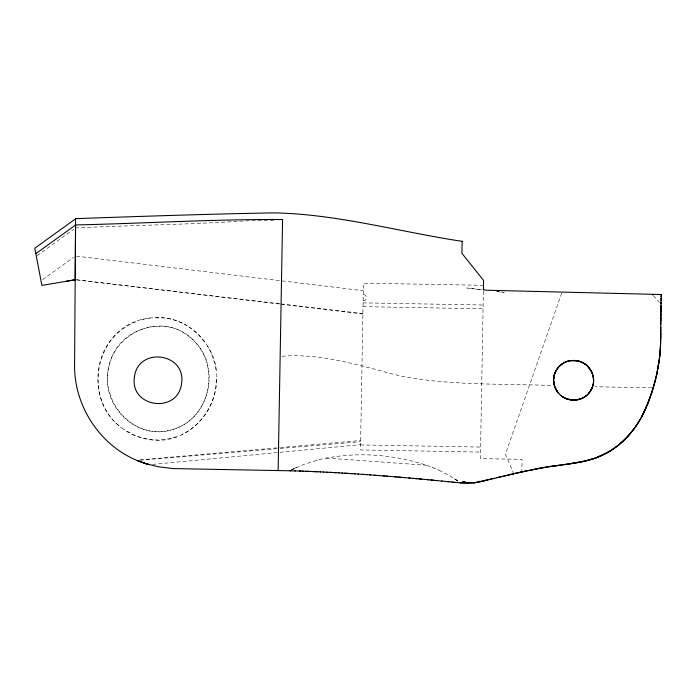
<?xml version="1.0" encoding="UTF-8"?>
<svg xmlns="http://www.w3.org/2000/svg" width="696" height="696" viewBox="0 0 696 696"><rect width="100%" height="100%" fill="white"/><g stroke="black" fill="none" stroke-linecap="round" stroke-linejoin="round"><path stroke-width="0.52" stroke-dasharray="3.48 2.61" d="M483.381 291.041L480.405 458.62L522.07 459.36L521.861 470.853M215.734 388.62L216.491 376.823M215.195 391.535C211.48 409.918 198.969 426.387 181.926 434.382M561.663 293.103L505.435 454.123L513.378 472.819M119.973 330.931C89.462 354.769 90.706 407.082 123.009 428.806M37.201 255.597L73.706 229.297M42.726 279.592L73.628 257.337M122.4 329.199L129.865 324.423L137.973 320.821M461.97 481.902L464.728 481.632M292.825 469.2L291.659 469.791L304.787 464.067L319.012 459.682M291.659 469.791L294.077 468.582M293.233 468.991L298.497 466.572M176.462 436.644C159.706 442.621 140.192 440.533 125.35 430.598M140.731 319.777L152.389 317.698M316.558 460.334L317.376 460.108M319.02 459.682C356.169 450.973 396.172 454.201 431.92 467.138M363.121 300.776C367.497 301.02 367.471 294.591 363.234 294.408M146.534 318.507C96.439 326.346 80.814 397.19 120.66 427.005M326.198 458.046L427.083 465.285L428.727 465.902M149.414 317.898L164.204 317.907M152.589 464.389L360.572 444.666M139.766 459.908L279.435 447.65M280.523 447.554L360.641 440.516M140.34 460.169L360.624 441.708M243.156 221.006C187.685 224.678 132.083 225.182 76.56 227.87M245.784 220.893L273.798 220.397M282.01 356.239C322.709 352.994 361.502 366.209 400.33 375.953C450.573 385.854 502.06 383.461 552.963 385.567M155.321 317.385C166.179 317.063 177.089 320.012 186.476 325.423M651.795 387.863L594.923 386.732M483.485 285.316L363.434 283.185L360.476 449.929L480.527 452.069M363.086 302.873L483.137 305.005M363.016 306.64L483.067 308.772M360.563 444.927L480.614 447.058M462.362 481.675L465.624 481.728M150.197 439.689C199.491 447.102 234.439 386.228 207.451 345.895M279.931 303.787L75.194 279.67L279.923 304.1M281.001 303.908L362.894 313.557M481.745 289.78L466.79 287.996L481.884 289.806M499.902 291.937L495.63 291.433L498.893 291.824M500.972 292.068L505.244 292.572L503.13 292.32M281.001 304.23L362.886 313.992M76.421 256.137L363.303 290.702M167.136 318.211C175.897 319.751 184.327 323.266 191.426 328.669M147.3 439.132L135.929 435.922L122.914 428.91M431.929 467.138L439.08 470.226M434.608 468.243L435.296 468.538M439.08 470.226L449.364 475.568L457.864 481.023L457.115 480.492M454.949 479.031L455.41 479.335M189.042 326.876L198.186 334.402L205.755 343.485M193.836 330.365C206.207 340.266 214.081 355.282 216.047 370.925M653.466 295.565L659.382 302.455M107.593 377.85C105.966 408.926 136.381 437.654 167.606 430.659C206.886 424.412 222.946 370.237 195.367 342.432C171.059 312.869 118.886 326.172 109.968 362.825C96.831 401.653 137.251 445.605 177.332 427.736C214.15 413.45 220.145 357.953 187.807 335.637C155.452 310.486 106.714 338.038 107.593 377.85M457.49 480.762L454.036 478.43L457.498 480.762"/><path stroke-width="1.04" d="M660.782 323.109L660.782 319.647M660.791 332.427L660.791 330.931M660.782 320.847L660.791 317.541M660.782 320.995L660.826 314.905M75.594 218.805L34.809 248.185L41.89 285.43L75.194 279.766L75.559 225.052L35.844 253.657M660.791 318.785L660.791 317.437M660.791 333.071L660.765 336.533M660.8 316.767L660.808 316.106M660.774 334.706L660.782 333.941M660.808 315.888L660.826 314.131M660.826 314.235L660.869 311.06M660.817 315.062L660.843 312.956M660.756 337.012L660.765 336.238M660.861 311.764L660.904 309.198M660.852 312.2L660.895 309.676M660.748 337.786L660.721 339.344M75.603 218.622L74.594 363.773C73.515 405.742 100.407 446.806 139.879 461.561M278.13 470.505L282.585 219.527C213.541 219.153 144.524 223.416 75.49 224.947M462.127 241.216L461.909 253.327L483.572 280.427L483.398 290.041M660.887 310.111L660.965 305.622M661.191 295.139L661.2 294.521L485.121 290.197L483.415 289.049M660.73 338.882L660.748 337.708M660.895 309.285L661.043 302.221M660.913 308.45L660.939 307.249M661.157 296.975L661.2 294.521M661.078 300.655L661.174 295.974M661.009 303.787L661.122 298.445M660.704 340.074L660.582 344.094M660.643 342.484L659.825 355.404L657.938 368.741M660.478 346.504L660.791 327.25M554.251 375.275L553.642 380.773L554.338 385.393M660.556 344.885L659.904 354.56M553.668 379.076C553.99 370.455 560.645 362.66 569.067 360.867M660.234 350.593L659.764 356.004M553.677 378.859C554.06 372.325 557.957 366.148 563.673 362.964M593.61 381.66L592.862 385.897M659.808 355.552L659.634 357.213M659.643 357.1L656.876 374.013L651.673 392.918M659.225 360.58L655.658 379.294M593.331 383.94L592.122 387.994M657.146 372.795L656.25 376.823M655.771 378.833L652.491 390.413M654.771 382.713L655.223 380.999M654.179 384.827L648.298 402.175L641.59 416.721M554.39 374.744L554.912 373.186M652.222 391.248L650.821 395.398M651.395 393.745L646.732 405.968M592.618 386.671L588.651 393.492M650.534 396.224C642.199 421.828 625.025 445.953 599.5 456.454M555.112 372.682L555.791 371.185M646.393 406.76C636.37 431.99 615.325 453.313 588.668 460.247M591.983 388.316L591.53 389.264M591.208 389.89L590.669 390.795M556.043 370.707L557.2 368.845M640.529 418.635C633.203 431.955 622.581 443.535 609.47 451.321M590.486 391.091L588.877 393.24M557.679 368.184L558.723 366.94M588.398 393.779L587.302 394.867M559.271 366.348L562.377 363.764M579.846 399.208C589.112 396.45 595.28 386.263 593.331 376.771M587.015 395.128L584.57 396.981M586.049 395.937L583.613 397.564M584.231 397.199L583.231 397.773M459.934 482.859L460.674 482.667M563.055 363.329L566.709 361.563M608.739 451.756L595.019 458.238L580.273 462.188M582.891 397.947L581.847 398.451M564.534 362.503L566.327 361.711M582.752 398.016C575.679 401.696 566.509 400.513 560.55 395.241M598.751 456.776L597.246 457.394M581.491 398.599L574.009 400.156L566.44 398.782M596.481 457.69L583.7 461.483L568.641 464.041M567.249 361.381L573.513 360.363L579.925 361.398M567.449 361.311L569.145 360.85M587.859 460.474L565.796 464.406M579.272 399.382C571.886 401.583 563.395 399.017 558.436 393.118M503.6 476.116L506.001 475.551M492.69 478.717L506.07 475.533M496.918 477.717L501.59 476.603M491.698 478.944L486.991 480.057M507.48 475.203L509.75 474.672M494.064 478.387L479.701 481.728M505.366 475.699L513.97 473.68M509.228 474.794L514.327 473.602M487.33 479.979L482.293 481.136M513.283 473.845L515.727 473.28M485.834 480.327C476.081 483.389 465.728 483.224 455.654 482.424M515.562 473.315L543.358 467.59L566.944 464.258M515.327 473.367L516.328 473.141M517.833 472.802L518.833 472.567M518.746 472.593L516.832 473.028M480.153 481.632L481.049 481.423M519.338 472.453L520.843 472.123M478.335 482.032L479.109 481.867M520.347 472.227L521.957 471.871M477.012 482.328L477.926 482.128M477.673 482.18L478.517 481.997M521.843 471.897L525.802 471.035M475.69 482.624L476.743 482.389M473.967 482.998L475.551 482.65M475.359 482.693L475.847 482.589M474.037 482.98L460.291 482.893M525.175 471.166L526.785 470.827M527.777 470.609L543.689 467.538M531.666 469.809L533.371 469.461M535.05 469.13L536.712 468.808M538.356 468.495L540 468.19M579.002 462.431L575.14 463.092M541.627 467.903L544.881 467.338M66.076 281.315L75.194 279.775M545.69 467.199L547.691 466.868M546.517 467.068L548.161 466.798M570.259 360.632L577.428 360.737M549.701 466.555L561.246 464.98M549.814 466.546L556.617 465.572M573.791 463.301L563.76 464.667M557.774 465.424L559.114 465.25M570.624 360.58L577.149 360.685M561.837 464.902L563.543 464.693M75.603 218.64C141.845 216.334 208.087 214.02 274.355 212.872C338.021 214.185 399.521 231.907 462.127 241.338M481.206 481.388L478.857 481.415M289.988 470.757L290.911 470.783M295.452 470.905L173.33 468.582L158.262 466.781L145.673 463.606M294.852 470.896L300.272 471.062M300.863 471.088L299.35 471.035L303.151 471.166M302.386 471.14L305.535 471.253M305.413 471.253L308.441 471.366M307.101 471.314L313.113 471.557M309.938 471.427L311.625 471.497M312.069 471.514L314.575 471.618M314.392 471.61L315.888 471.679M313.452 471.575L317.594 471.757M316.75 471.714L320.621 471.897M320.16 471.871L323.675 472.045M323.501 472.036L327.294 472.227M326.581 472.192L339.022 472.862M329.678 472.349L331.34 472.436M331.226 472.427L332.871 472.523M334.341 472.601L335.898 472.688M338.587 472.836L342.458 473.062M341.971 473.036L347.809 473.393M344.894 473.21L352.176 473.663M350.34 473.55L355.09 473.854M354.342 473.811L358.37 474.072M358.022 474.054L363.938 474.454M362.425 474.35L366.879 474.663M366.496 474.637L370.568 474.924M369.811 474.872L378.972 475.551M374.187 475.194L375.649 475.298M378.563 475.525L387.629 476.229M382.957 475.855L384.418 475.977M385.897 476.09L396.224 476.925M397.947 477.065L400.983 477.325M394.91 476.812L404.68 477.639M404.028 477.578L410.109 478.108M408.83 477.995L425.273 479.474M412.937 478.352L416.982 478.717M419.149 478.909L422.124 479.187M427.701 479.701L437.123 480.588M424.847 479.431L428.64 479.788M430.894 479.996L433.756 480.266M435.844 480.466L442.169 481.075M446.98 481.554L448.911 481.745M441.873 481.049L452.278 482.084M451.895 482.041L454.349 482.285M453.635 482.215L456.959 482.554M577.967 360.85L581.247 361.894M577.95 360.85L582.517 362.468L586.223 364.843M148.726 464.528L145.012 463.388M148.413 464.432L147.665 464.215M147.395 464.136L137.295 460.526M145.246 463.466L140.14 461.665M144.672 463.284L138.069 460.848M580.316 361.537L586.067 364.721L590.182 369.141M565.883 398.564L564.804 398.069M582.16 362.294L582.761 362.59M564.273 397.79L561.498 396.007M583.352 362.903L586.937 365.452M587.328 365.809L591.208 370.811L593.392 377.119M588.085 366.557L592.34 373.247L593.653 380.503M652.387 294.304L652.926 294.939M557.896 392.448L558.766 393.492M558.166 392.788L554.416 385.654L555.625 388.82M557.392 391.778L557.679 392.179L556.435 390.325M557.105 391.378L556.574 390.56M590.695 369.924L592.618 374.03M556.322 390.134L555.852 389.281M556.217 389.96L555.817 389.203M555.652 388.873L555.103 387.637M592.853 374.77L593.244 376.327M554.286 385.184L553.668 381.277M554.251 385.079L553.651 380.816M660.782 323.849L660.791 328.564M660.782 321.743L660.782 324.371M660.791 329.686L660.791 330.8M134.406 377.128C129.717 407.882 178.098 414.137 181.586 383.392C186.276 352.637 137.886 346.382 134.406 377.128"/></g></svg>
